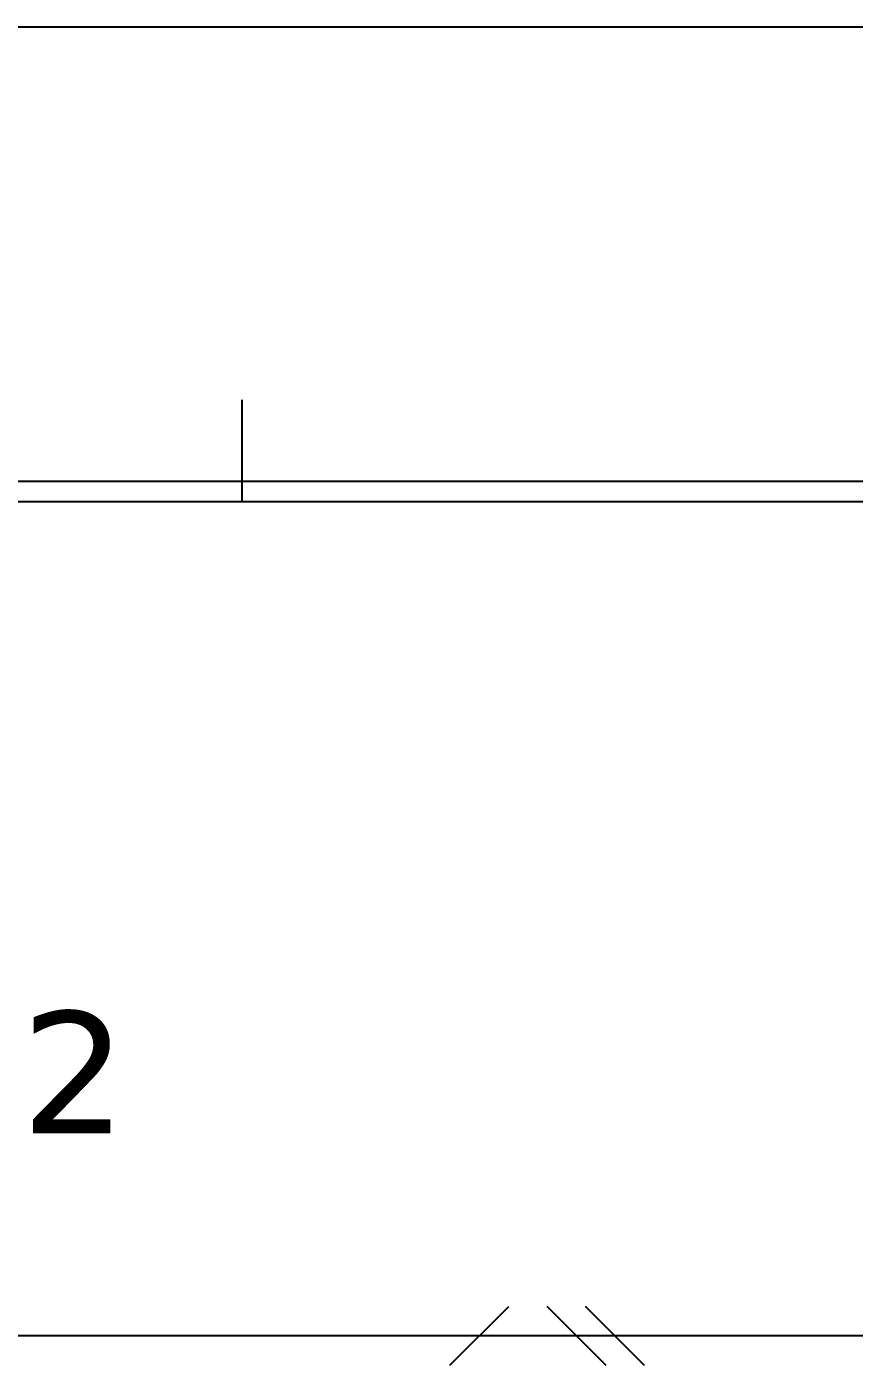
# Model space of a CAD drawing. Extents: x -9 to 600, y -23 to 65.
# Drawn here: x 269.996 to 271.216, y 51.675 to 53.648 of the extents above; entities that cross this region are included whole.
import ezdxf

# ---------------------------------------------------------------- set-up
doc = ezdxf.new("R2010")
doc.units = 0
doc.header["$LTSCALE"] = 0.8
doc.header["$MEASUREMENT"] = 0
for name, color, linetype in [('0_FIOS', 3, 'CONTINUOUS'), ('Desenho base', 7, 'CONTINUOUS'), ('ilum', 2, 'CONTINUOUS'), ('iluminação', 2, 'CONTINUOUS')]:
    doc.layers.add(name, color=color, linetype=linetype)
doc.layers.add('DLX_LUMKEY_IDX', color=7, linetype='CONTINUOUS', true_color=0x969696)
doc.styles.add('TableTextStyle', font='')
doc.styles.get('TableTextStyle').set_extended_font_data('VERDANA.TTF')

# ---------------------------------------------------------------- blocks, each defined once
blk = doc.blocks.new('MONO')
at = {"layer": '0_FIOS'}
for p, q in [((-3.356, -0.78), (-1.797, 0.78)), ((0.78, -0.78), (-0.78, 0.78)), ((1.797, -0.78), (0.238, 0.78))]:
    blk.add_line(p, q, dxfattribs=at)

msp = doc.modelspace()

# ---------------------------------------------------------------- linework, layer by layer
at = {"layer": 'Desenho base'}
for p, q in [((266.2635, 53.648), (272.5635, 53.648)), ((270.3135, 52.948), (270.3135, 53.098)), ((266.9635, 52.978), (272.5635, 52.978)), ((266.9635, 52.948), (272.5635, 52.948))]:
    msp.add_line(p, q, dxfattribs=at)
at = {"layer": 'ilum'}
for p, q in [((270.6197, 51.6747, 2.802), (270.7064, 51.7614, 2.802)), ((270.763, 51.7614, 2.802), (270.8497, 51.6747, 2.802)), ((270.8195, 51.7614, 2.802), (270.9062, 51.6747, 2.802)), ((271.7718, 51.718, 2.802), (267.6051, 51.718, 2.802))]:
    msp.add_line(p, q, dxfattribs=at)

# ---------------------------------------------------------------- block references
at = {"layer": 'iluminação', "xscale": 0.05560094617944675, "yscale": 0.05560094617944675, "zscale": 0.05560094617944675}
msp.add_blockref('MONO', (270.8063, 51.718, 2.802), dxfattribs=at)

# ---------------------------------------------------------------- texts
at = {"layer": 'DLX_LUMKEY_IDX', "style": 'TableTextStyle'}
msp.add_text('2', height=0.18, dxfattribs=at).set_placement((269.987, 52.0165, 2.8))

doc.saveas('drawing.dxf')
